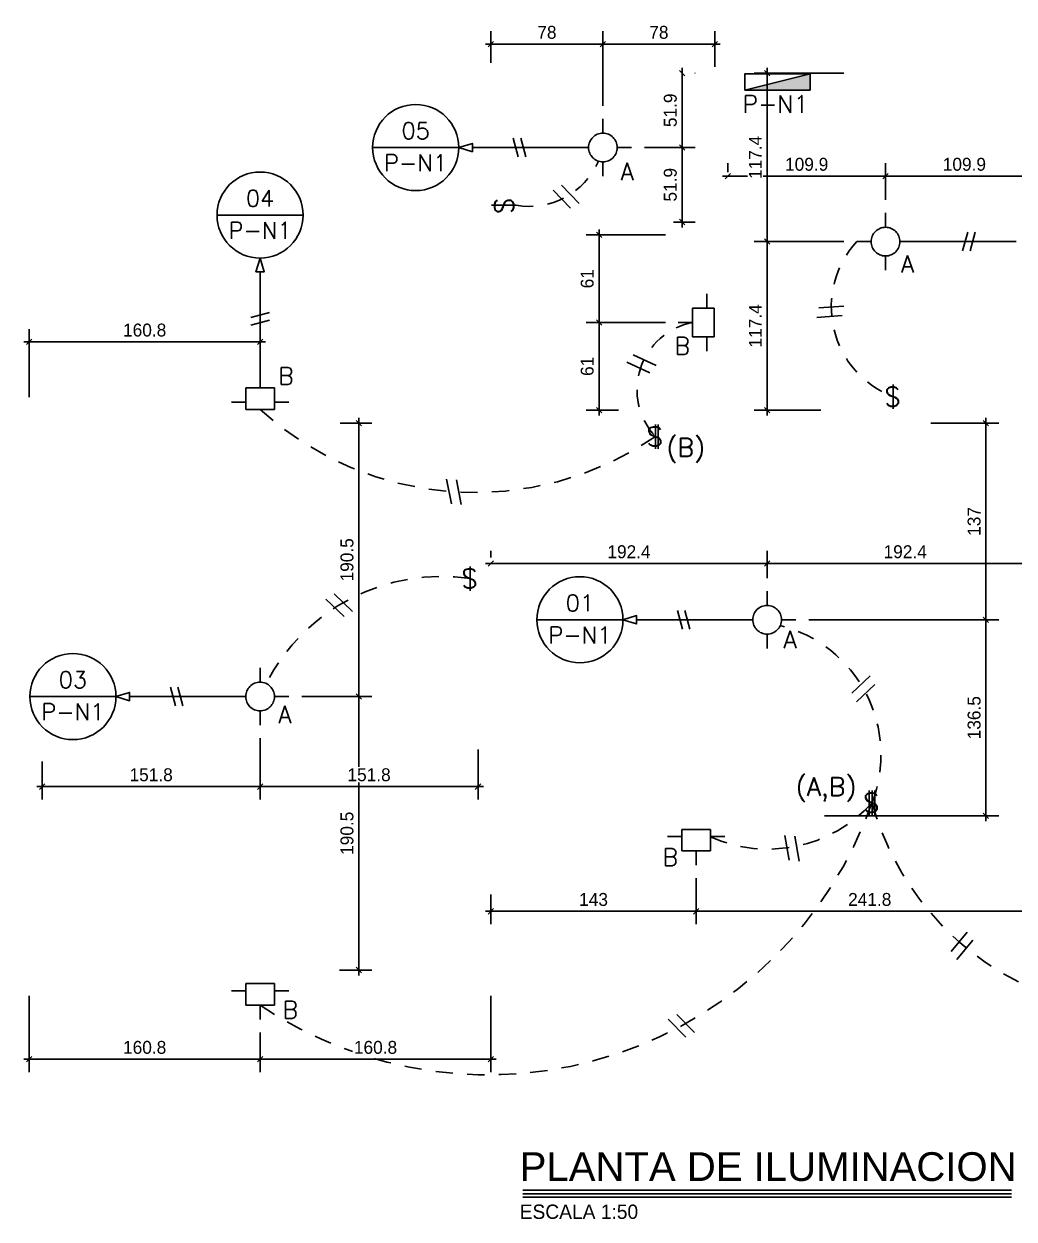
# Model space of a CAD drawing. Header units: millimetres. Extents: x 19439 to 19711, y 4351 to 4752.
# Drawn here: x 19444 to 19450.89, y 4514.15 to 4522.47 of the extents above; entities that cross this region are included whole.
import ezdxf
from ezdxf.enums import TextEntityAlignment as Align

# ---------------------------------------------------------------- set-up
doc = ezdxf.new("R2010")
doc.units = ezdxf.units.MM
doc.linetypes.add('ACAD_ISO02W100', pattern=[15, 12, -3])
for name, color, linetype in [('0 @ 0.5', 7, 'Continuous'), ('E-NOTE', 2, 'Continuous'), ('E-POWER', 4, 'Continuous'), ('E-SWITCH', 1, 'ACAD_ISO02W100'), ('Simbols', 3, 'Continuous'), ('TEXTOS TITULOS @ 0.5', 3, 'Continuous')]:
    doc.layers.add(name, color=color, linetype=linetype)
doc.styles.add('century gothic', font='GOTHIC.TTF')
doc.styles.add('JACFER', font='romans.shx', dxfattribs={"oblique": 15})
doc.styles.add('NOTAS', font='GOTHIC.TTF')
doc.styles.add('ROMAN-S', font='romans.shx', dxfattribs={"oblique": 15})
doc.styles.add('SMCtitulos', font='sanss___.ttf')
doc.dimstyles.new('ANOTATIVE CM SMCONSTRUCCIONES', dxfattribs={"dimscale": 0, "dimtxt": 0.18, "dimasz": 0.15, "dimexe": 0.18, "dimexo": 0.18, "dimgap": 0.07, "dimtad": 1, "dimdec": 1, "dimlfac": 100, "dimdsep": 46, "dimtxsty": 'century gothic', "dimblk1": 'FLECHA1', "dimblk2": 'FLECHA1', "dimsah": 1, "dimcen": 0.18, "dimdle": 0.075, "dimclrd": 1, "dimclre": 1, "dimclrt": 2, "dimaunit": 1, "dimadec": 0, "dimazin": 2, "dimtfac": 0.75, "dimtdec": 1, "dimtix": 1, "dimtmove": 2, "dimatfit": 3, "dimfxl": 0.09, "dimtvp": 1.5, "dimtfill": 1, "dimtolj": 1, "dimtzin": 0, "dimarcsym": 0})

# ---------------------------------------------------------------- blocks, each defined once
blk = doc.blocks.new('*U16')
at = {"color": 2}
blk.add_line((0, 0.052), (6.808, 0.052), dxfattribs=at)
at = {"color": 250}
blk.add_line((0, 0), (6.808, 0), dxfattribs=at)
at = {"color": 7}
blk.add_line((0, -0.047), (6.808, -0.047), dxfattribs=at)
at = {"color": 0, "linetype": 'ByBlock', "lineweight": -2, "style": 'NOTAS'}
for tag, p in [('1TITLE', (0.027, 1.014)), ('2TITLE', (-0.043, 0.181))]:
    blk.add_attdef(tag, p, '', height=0.3, dxfattribs=at)
blk.add_attdef('SCALE', text='', height=0.18, dxfattribs=at).set_placement((-0.043, -0.148), align=Align.TOP_LEFT)
blk = doc.blocks.new('tr')
at = {"layer": 'E-SWITCH'}
for p, q in [((19450.1766, 4518.6946), (19450.1766, 4518.5245)), ((19450.1966, 4518.6946), (19450.1966, 4518.5245))]:
    blk.add_line(p, q, dxfattribs=at)
at = {"layer": 'E-SWITCH', "ltscale": 0.5, "style": 'JACFER'}
blk.add_text('S', height=0.133, dxfattribs=at).set_placement((19450.1144, 4518.5428))
blk = doc.blocks.new('LUM1')
at = {"layer": 'E-SWITCH', "color": 3}
for p, q in [((0, 0.1), (0, 0.2)), ((-0.2, 0), (-0.1, 0)), ((0.1, 0), (0.2, 0)), ((0, -0.2), (0, -0.1))]:
    blk.add_line(p, q, dxfattribs=at)
blk.add_circle((0, 0), 0.1, dxfattribs=at)
blk = doc.blocks.new('E-SWITCH')
at = {"layer": 'E-SWITCH'}
blk.add_line((-3.696, -0.1995), (-3.696, -0.3696), dxfattribs=at)
at = {"layer": 'E-SWITCH', "ltscale": 0.5, "style": 'JACFER'}
blk.add_text('S', height=0.133, dxfattribs=at).set_placement((-3.7582, -0.3513))
blk = doc.blocks.new('LUM2')
at = {"layer": 'E-SWITCH', "color": 3}
for p, q in [((-0.2, -0.05), (-0.1, -0.05)), ((0.1, -0.05), (0.2, -0.05)), ((0, -0.15), (0, -0.25))]:
    blk.add_line(p, q, dxfattribs=at)
blk.add_lwpolyline([(-0.1, -0.15), (0.1, -0.15), (0.1, 0), (-0.1, 0)], close=True, dxfattribs=at)
blk = doc.blocks.new('FLECHA1')
at = {"color": 1}
blk.add_line((-1, 0), (0.5, 0), dxfattribs=at)
at = {"color": 4}
blk.add_line((-0.25, -0.25), (0.25, 0.25), dxfattribs=at)
blk = doc.blocks.new('*D408')
at = {"color": 1, "lineweight": -2, "transparency": 16777216}
for p, q in [((19445.9311, 4517.7875), (19446.419, 4517.7875)), ((19446.329, 4517.7125), (19446.329, 4515.9575)), ((19446.194, 4515.8825), (19446.419, 4515.8825))]:
    blk.add_line(p, q, dxfattribs=at)
at = {"layer": 'Defpoints', "color": 0, "transparency": 16777216}
for p in [(19445.8411, 4517.7875), (19446.104, 4515.8825), (19446.329, 4515.8825)]:
    blk.add_point(p, dxfattribs=at)
at = {"color": 1, "lineweight": -2, "transparency": 16777216, "xscale": 0.075, "yscale": 0.075, "zscale": 0.075}
for p, rotation in [((19446.329, 4517.7875), 90), ((19446.329, 4515.8825), 270)]:
    blk.add_blockref('FLECHA1', p, dxfattribs=dict(at, rotation=rotation))
at = {"color": 2, "transparency": 16777216, "insert": (19446.2467, 4516.835), "char_height": 0.09, "attachment_point": 5, "rotation": 90, "style": 'century gothic', "bg_fill": 3, "box_fill_scale": 1.1, "bg_fill_color": 256, "bg_fill_true_color": 13158600, "bg_fill_transparency": 0}
blk.add_mtext('\\A1;190.5', dxfattribs=at)
blk = doc.blocks.new('*D409')
at = {"color": 1, "lineweight": -2, "transparency": 16777216}
for p, q in [((19446.198, 4519.6925), (19446.419, 4519.6925)), ((19446.329, 4517.8625), (19446.329, 4519.6175)), ((19445.9311, 4517.7875), (19446.419, 4517.7875))]:
    blk.add_line(p, q, dxfattribs=at)
at = {"layer": 'Defpoints', "color": 0, "transparency": 16777216}
for p in [(19446.108, 4519.6925), (19446.329, 4519.6925), (19445.8411, 4517.7875)]:
    blk.add_point(p, dxfattribs=at)
at = {"color": 1, "lineweight": -2, "transparency": 16777216, "xscale": 0.075, "yscale": 0.075, "zscale": 0.075}
for p, rotation in [((19446.329, 4519.6925), 90), ((19446.329, 4517.7875), 270)]:
    blk.add_blockref('FLECHA1', p, dxfattribs=dict(at, rotation=rotation))
at = {"color": 2, "transparency": 16777216, "insert": (19446.2467, 4518.74), "char_height": 0.09, "attachment_point": 5, "rotation": 90, "style": 'century gothic', "bg_fill": 3, "box_fill_scale": 1.1, "bg_fill_color": 256, "bg_fill_true_color": 13158600, "bg_fill_transparency": 0}
blk.add_mtext('\\A1;190.5', dxfattribs=at)
blk = doc.blocks.new('*D410')
at = {"color": 1, "lineweight": -2, "transparency": 16777216}
for p, q in [((19445.6411, 4517.4975), (19445.6411, 4517.0699)), ((19444.123, 4517.3341), (19444.123, 4517.0699)), ((19444.198, 4517.1599), (19445.5661, 4517.1599))]:
    blk.add_line(p, q, dxfattribs=at)
at = {"layer": 'Defpoints', "color": 0, "transparency": 16777216}
for p in [(19445.6411, 4517.5875), (19444.123, 4517.4241), (19445.6411, 4517.1599)]:
    blk.add_point(p, dxfattribs=at)
at = {"color": 1, "lineweight": -2, "transparency": 16777216, "xscale": 0.075, "yscale": 0.075, "zscale": 0.075, "rotation": 180}
blk.add_blockref('FLECHA1', (19444.123, 4517.1599), dxfattribs=at)
at = {"color": 1, "lineweight": -2, "transparency": 16777216, "xscale": 0.075, "yscale": 0.075, "zscale": 0.075}
blk.add_blockref('FLECHA1', (19445.6411, 4517.1599), dxfattribs=at)
at = {"color": 2, "transparency": 16777216, "insert": (19444.8821, 4517.2422), "char_height": 0.09, "attachment_point": 5, "style": 'century gothic', "bg_fill": 3, "box_fill_scale": 1.1, "bg_fill_color": 256, "bg_fill_true_color": 13158600, "bg_fill_transparency": 0}
blk.add_mtext('\\A1;151.8', dxfattribs=at)
blk = doc.blocks.new('*D411')
at = {"color": 1, "lineweight": -2, "transparency": 16777216}
for p, q in [((19445.6411, 4517.4975), (19445.6411, 4517.0699)), ((19447.1592, 4517.4194), (19447.1592, 4517.0699)), ((19445.7161, 4517.1599), (19447.0842, 4517.1599))]:
    blk.add_line(p, q, dxfattribs=at)
at = {"layer": 'Defpoints', "color": 0, "transparency": 16777216}
for p in [(19445.6411, 4517.5875), (19447.1592, 4517.5094), (19447.1592, 4517.1599)]:
    blk.add_point(p, dxfattribs=at)
at = {"color": 1, "lineweight": -2, "transparency": 16777216, "xscale": 0.075, "yscale": 0.075, "zscale": 0.075, "rotation": 180}
blk.add_blockref('FLECHA1', (19445.6411, 4517.1599), dxfattribs=at)
at = {"color": 1, "lineweight": -2, "transparency": 16777216, "xscale": 0.075, "yscale": 0.075, "zscale": 0.075}
blk.add_blockref('FLECHA1', (19447.1592, 4517.1599), dxfattribs=at)
at = {"color": 2, "transparency": 16777216, "insert": (19446.4002, 4517.2422), "char_height": 0.09, "attachment_point": 5, "style": 'century gothic', "bg_fill": 3, "box_fill_scale": 1.1, "bg_fill_color": 256, "bg_fill_true_color": 13158600, "bg_fill_transparency": 0}
blk.add_mtext('\\A1;151.8', dxfattribs=at)
blk = doc.blocks.new('*D412')
at = {"color": 1, "lineweight": -2, "transparency": 16777216}
for p, q in [((19444.033, 4515.7025), (19444.033, 4515.1708)), ((19445.6411, 4515.4475), (19445.6411, 4515.1708)), ((19444.108, 4515.2608), (19445.5661, 4515.2608))]:
    blk.add_line(p, q, dxfattribs=at)
at = {"layer": 'Defpoints', "color": 0, "transparency": 16777216}
for p in [(19444.033, 4515.7925), (19445.6411, 4515.5375), (19445.6411, 4515.2608)]:
    blk.add_point(p, dxfattribs=at)
at = {"color": 1, "lineweight": -2, "transparency": 16777216, "xscale": 0.075, "yscale": 0.075, "zscale": 0.075, "rotation": 180}
blk.add_blockref('FLECHA1', (19444.033, 4515.2608), dxfattribs=at)
at = {"color": 1, "lineweight": -2, "transparency": 16777216, "xscale": 0.075, "yscale": 0.075, "zscale": 0.075}
blk.add_blockref('FLECHA1', (19445.6411, 4515.2608), dxfattribs=at)
at = {"color": 2, "transparency": 16777216, "insert": (19444.8371, 4515.3431), "char_height": 0.09, "attachment_point": 5, "style": 'century gothic', "bg_fill": 3, "box_fill_scale": 1.1, "bg_fill_color": 256, "bg_fill_true_color": 13158600, "bg_fill_transparency": 0}
blk.add_mtext('\\A1;160.8', dxfattribs=at)
blk = doc.blocks.new('*D413')
at = {"color": 1, "lineweight": -2, "transparency": 16777216}
for p, q in [((19447.2492, 4515.7025), (19447.2492, 4515.1708)), ((19445.6411, 4515.4475), (19445.6411, 4515.1708)), ((19445.7161, 4515.2608), (19447.1742, 4515.2608))]:
    blk.add_line(p, q, dxfattribs=at)
at = {"layer": 'Defpoints', "color": 0, "transparency": 16777216}
for p in [(19447.2492, 4515.7925), (19445.6411, 4515.5375), (19447.2492, 4515.2608)]:
    blk.add_point(p, dxfattribs=at)
at = {"color": 1, "lineweight": -2, "transparency": 16777216, "xscale": 0.075, "yscale": 0.075, "zscale": 0.075, "rotation": 180}
blk.add_blockref('FLECHA1', (19445.6411, 4515.2608), dxfattribs=at)
at = {"color": 1, "lineweight": -2, "transparency": 16777216, "xscale": 0.075, "yscale": 0.075, "zscale": 0.075}
blk.add_blockref('FLECHA1', (19447.2492, 4515.2608), dxfattribs=at)
at = {"color": 2, "transparency": 16777216, "insert": (19446.4452, 4515.3431), "char_height": 0.09, "attachment_point": 5, "style": 'century gothic', "bg_fill": 3, "box_fill_scale": 1.1, "bg_fill_color": 256, "bg_fill_true_color": 13158600, "bg_fill_transparency": 0}
blk.add_mtext('\\A1;160.8', dxfattribs=at)
blk = doc.blocks.new('*D420')
at = {"color": 1, "lineweight": -2, "transparency": 16777216}
for p, q in [((19447.2492, 4518.7565), (19447.2492, 4518.8035)), ((19449.173, 4518.6125), (19449.173, 4518.8035)), ((19447.3242, 4518.7135), (19449.098, 4518.7135))]:
    blk.add_line(p, q, dxfattribs=at)
at = {"layer": 'Defpoints', "color": 0, "transparency": 16777216}
for p in [(19447.2492, 4518.6665), (19449.173, 4518.7135), (19449.173, 4518.5225)]:
    blk.add_point(p, dxfattribs=at)
at = {"color": 1, "lineweight": -2, "transparency": 16777216, "xscale": 0.075, "yscale": 0.075, "zscale": 0.075, "rotation": 180}
blk.add_blockref('FLECHA1', (19447.2492, 4518.7135), dxfattribs=at)
at = {"color": 1, "lineweight": -2, "transparency": 16777216, "xscale": 0.075, "yscale": 0.075, "zscale": 0.075}
blk.add_blockref('FLECHA1', (19449.173, 4518.7135), dxfattribs=at)
at = {"color": 2, "transparency": 16777216, "insert": (19448.2111, 4518.7958), "char_height": 0.09, "attachment_point": 5, "style": 'century gothic', "bg_fill": 3, "box_fill_scale": 1.1, "bg_fill_color": 256, "bg_fill_true_color": 13158600, "bg_fill_transparency": 0}
blk.add_mtext('\\A1;192.4', dxfattribs=at)
blk = doc.blocks.new('*D421')
at = {"color": 1, "lineweight": -2, "transparency": 16777216}
for p, q in [((19449.173, 4518.6125), (19449.173, 4518.8035)), ((19451.0967, 4518.6396), (19451.0967, 4518.8035)), ((19449.248, 4518.7135), (19451.0217, 4518.7135))]:
    blk.add_line(p, q, dxfattribs=at)
at = {"layer": 'Defpoints', "color": 0, "transparency": 16777216}
for p in [(19451.0967, 4518.7135), (19449.173, 4518.5225), (19451.0967, 4518.5496)]:
    blk.add_point(p, dxfattribs=at)
at = {"color": 1, "lineweight": -2, "transparency": 16777216, "xscale": 0.075, "yscale": 0.075, "zscale": 0.075, "rotation": 180}
blk.add_blockref('FLECHA1', (19449.173, 4518.7135), dxfattribs=at)
at = {"color": 1, "lineweight": -2, "transparency": 16777216, "xscale": 0.075, "yscale": 0.075, "zscale": 0.075}
blk.add_blockref('FLECHA1', (19451.0967, 4518.7135), dxfattribs=at)
at = {"color": 2, "transparency": 16777216, "insert": (19450.1348, 4518.7958), "char_height": 0.09, "attachment_point": 5, "style": 'century gothic', "bg_fill": 3, "box_fill_scale": 1.1, "bg_fill_color": 256, "bg_fill_true_color": 13158600, "bg_fill_transparency": 0}
blk.add_mtext('\\A1;192.4', dxfattribs=at)
blk = doc.blocks.new('*D422')
at = {"color": 1, "lineweight": -2, "transparency": 16777216}
for p, q in [((19449.463, 4518.3225), (19450.7875, 4518.3225)), ((19450.6975, 4517.0325), (19450.6975, 4518.2475)), ((19449.573, 4516.9575), (19450.7875, 4516.9575))]:
    blk.add_line(p, q, dxfattribs=at)
at = {"layer": 'Defpoints', "color": 0, "transparency": 16777216}
for p in [(19449.373, 4518.3225), (19450.6975, 4518.3225), (19449.483, 4516.9575)]:
    blk.add_point(p, dxfattribs=at)
at = {"color": 1, "lineweight": -2, "transparency": 16777216, "xscale": 0.075, "yscale": 0.075, "zscale": 0.075}
for p, rotation in [((19450.6975, 4518.3225), 90), ((19450.6975, 4516.9575), 270)]:
    blk.add_blockref('FLECHA1', p, dxfattribs=dict(at, rotation=rotation))
at = {"color": 2, "transparency": 16777216, "insert": (19450.6152, 4517.64), "char_height": 0.09, "attachment_point": 5, "rotation": 90, "style": 'century gothic', "bg_fill": 3, "box_fill_scale": 1.1, "bg_fill_color": 256, "bg_fill_true_color": 13158600, "bg_fill_transparency": 0}
blk.add_mtext('\\A1;136.5', dxfattribs=at)
blk = doc.blocks.new('*D423')
at = {"color": 1, "lineweight": -2, "transparency": 16777216}
for p, q in [((19450.3136, 4519.6925), (19450.7875, 4519.6925)), ((19450.6975, 4518.3975), (19450.6975, 4519.6175)), ((19449.463, 4518.3225), (19450.7875, 4518.3225))]:
    blk.add_line(p, q, dxfattribs=at)
at = {"layer": 'Defpoints', "color": 0, "transparency": 16777216}
for p in [(19450.2236, 4519.6925), (19450.6975, 4519.6925), (19449.373, 4518.3225)]:
    blk.add_point(p, dxfattribs=at)
at = {"color": 1, "lineweight": -2, "transparency": 16777216, "xscale": 0.075, "yscale": 0.075, "zscale": 0.075}
for p, rotation in [((19450.6975, 4519.6925), 90), ((19450.6975, 4518.3225), 270)]:
    blk.add_blockref('FLECHA1', p, dxfattribs=dict(at, rotation=rotation))
at = {"color": 2, "transparency": 16777216, "insert": (19450.6152, 4519.0075), "char_height": 0.09, "attachment_point": 5, "rotation": 90, "style": 'century gothic', "bg_fill": 3, "box_fill_scale": 1.1, "bg_fill_color": 256, "bg_fill_true_color": 13158600, "bg_fill_transparency": 0}
blk.add_mtext('\\A1;137', dxfattribs=at)
blk = doc.blocks.new('*D424')
at = {"color": 1, "lineweight": -2, "transparency": 16777216}
for p, q in [((19444.033, 4519.8725), (19444.033, 4520.3478)), ((19445.6411, 4520.1275), (19445.6411, 4520.3478)), ((19444.108, 4520.2578), (19445.5661, 4520.2578))]:
    blk.add_line(p, q, dxfattribs=at)
at = {"layer": 'Defpoints', "color": 0, "transparency": 16777216}
for p in [(19445.6411, 4520.2578), (19445.6411, 4520.0375), (19444.033, 4519.7825)]:
    blk.add_point(p, dxfattribs=at)
at = {"color": 1, "lineweight": -2, "transparency": 16777216, "xscale": 0.075, "yscale": 0.075, "zscale": 0.075, "rotation": 180}
blk.add_blockref('FLECHA1', (19444.033, 4520.2578), dxfattribs=at)
at = {"color": 1, "lineweight": -2, "transparency": 16777216, "xscale": 0.075, "yscale": 0.075, "zscale": 0.075}
blk.add_blockref('FLECHA1', (19445.6411, 4520.2578), dxfattribs=at)
at = {"color": 2, "transparency": 16777216, "insert": (19444.8371, 4520.3401), "char_height": 0.09, "attachment_point": 5, "style": 'century gothic', "bg_fill": 3, "box_fill_scale": 1.1, "bg_fill_color": 256, "bg_fill_true_color": 13158600, "bg_fill_transparency": 0}
blk.add_mtext('\\A1;160.8', dxfattribs=at)
blk = doc.blocks.new('*D425')
at = {"color": 1, "lineweight": -2, "transparency": 16777216}
for p, q in [((19448.3192, 4521.6122), (19448.6713, 4521.6122)), ((19448.5813, 4521.5372), (19448.5813, 4521.1684)), ((19448.5214, 4521.0934), (19448.6713, 4521.0934))]:
    blk.add_line(p, q, dxfattribs=at)
at = {"layer": 'Defpoints', "color": 0, "transparency": 16777216}
for p in [(19448.2292, 4521.6122), (19448.4314, 4521.0934), (19448.5813, 4521.0934)]:
    blk.add_point(p, dxfattribs=at)
at = {"color": 1, "lineweight": -2, "transparency": 16777216, "xscale": 0.075, "yscale": 0.075, "zscale": 0.075}
for p, rotation in [((19448.5813, 4521.6122), 90), ((19448.5813, 4521.0934), 270)]:
    blk.add_blockref('FLECHA1', p, dxfattribs=dict(at, rotation=rotation))
at = {"color": 2, "transparency": 16777216, "insert": (19448.499, 4521.3528), "char_height": 0.09, "attachment_point": 5, "rotation": 90, "style": 'century gothic', "bg_fill": 3, "box_fill_scale": 1.1, "bg_fill_color": 256, "bg_fill_true_color": 13158600, "bg_fill_transparency": 0}
blk.add_mtext('\\A1;51.9', dxfattribs=at)
blk = doc.blocks.new('*D426')
at = {"color": 1, "lineweight": -2, "transparency": 16777216}
for p, q in [((19448.6689, 4522.1309), (19448.6713, 4522.1309)), ((19448.5813, 4521.6872), (19448.5813, 4522.0559)), ((19448.3192, 4521.6122), (19448.6713, 4521.6122))]:
    blk.add_line(p, q, dxfattribs=at)
at = {"layer": 'Defpoints', "color": 0, "transparency": 16777216}
for p in [(19448.5789, 4522.1309), (19448.5813, 4522.1309), (19448.2292, 4521.6122)]:
    blk.add_point(p, dxfattribs=at)
at = {"color": 1, "lineweight": -2, "transparency": 16777216, "xscale": 0.075, "yscale": 0.075, "zscale": 0.075}
for p, rotation in [((19448.5813, 4522.1309), 90), ((19448.5813, 4521.6122), 270)]:
    blk.add_blockref('FLECHA1', p, dxfattribs=dict(at, rotation=rotation))
at = {"color": 2, "transparency": 16777216, "insert": (19448.499, 4521.8716), "char_height": 0.09, "attachment_point": 5, "rotation": 90, "style": 'century gothic', "bg_fill": 3, "box_fill_scale": 1.1, "bg_fill_color": 256, "bg_fill_true_color": 13158600, "bg_fill_transparency": 0}
blk.add_mtext('\\A1;51.9', dxfattribs=at)
blk = doc.blocks.new('*D427')
at = {"color": 1, "lineweight": -2, "transparency": 16777216}
for p, q in [((19447.2492, 4522.2019), (19447.2492, 4522.4221)), ((19448.0292, 4521.9022), (19448.0292, 4522.4221)), ((19447.9542, 4522.3321), (19447.3242, 4522.3321))]:
    blk.add_line(p, q, dxfattribs=at)
at = {"layer": 'Defpoints', "color": 0, "transparency": 16777216}
for p in [(19447.2492, 4522.3321), (19447.2492, 4522.1119), (19448.0292, 4521.8122)]:
    blk.add_point(p, dxfattribs=at)
at = {"color": 1, "lineweight": -2, "transparency": 16777216, "xscale": 0.075, "yscale": 0.075, "zscale": 0.075, "rotation": 180}
blk.add_blockref('FLECHA1', (19447.2492, 4522.3321), dxfattribs=at)
at = {"color": 1, "lineweight": -2, "transparency": 16777216, "xscale": 0.075, "yscale": 0.075, "zscale": 0.075}
blk.add_blockref('FLECHA1', (19448.0292, 4522.3321), dxfattribs=at)
at = {"color": 2, "transparency": 16777216, "insert": (19447.6392, 4522.4143), "char_height": 0.09, "attachment_point": 5, "style": 'century gothic', "bg_fill": 3, "box_fill_scale": 1.1, "bg_fill_color": 256, "bg_fill_true_color": 13158600, "bg_fill_transparency": 0}
blk.add_mtext('\\A1;78', dxfattribs=at)
blk = doc.blocks.new('*D428')
at = {"color": 1, "lineweight": -2, "transparency": 16777216}
for p, q in [((19448.0292, 4521.9022), (19448.0292, 4522.4221)), ((19448.8092, 4522.1746), (19448.8092, 4522.4221)), ((19448.1042, 4522.3321), (19448.7342, 4522.3321))]:
    blk.add_line(p, q, dxfattribs=at)
at = {"layer": 'Defpoints', "color": 0, "transparency": 16777216}
for p in [(19448.8092, 4522.3321), (19448.8092, 4522.0846), (19448.0292, 4521.8122)]:
    blk.add_point(p, dxfattribs=at)
at = {"color": 1, "lineweight": -2, "transparency": 16777216, "xscale": 0.075, "yscale": 0.075, "zscale": 0.075, "rotation": 180}
blk.add_blockref('FLECHA1', (19448.0292, 4522.3321), dxfattribs=at)
at = {"color": 1, "lineweight": -2, "transparency": 16777216, "xscale": 0.075, "yscale": 0.075, "zscale": 0.075}
blk.add_blockref('FLECHA1', (19448.8092, 4522.3321), dxfattribs=at)
at = {"color": 2, "transparency": 16777216, "insert": (19448.4192, 4522.4143), "char_height": 0.09, "attachment_point": 5, "style": 'century gothic', "bg_fill": 3, "box_fill_scale": 1.1, "bg_fill_color": 256, "bg_fill_true_color": 13158600, "bg_fill_transparency": 0}
blk.add_mtext('\\A1;78', dxfattribs=at)
blk = doc.blocks.new('*D429')
at = {"color": 1, "lineweight": -2, "transparency": 16777216}
for p, q in [((19448.8992, 4521.4408), (19448.8992, 4521.5025)), ((19449.998, 4521.2467), (19449.998, 4521.5025)), ((19448.9742, 4521.4125), (19449.923, 4521.4125))]:
    blk.add_line(p, q, dxfattribs=at)
at = {"layer": 'Defpoints', "color": 0, "transparency": 16777216}
for p in [(19449.998, 4521.4125), (19448.8992, 4521.3508), (19449.998, 4521.1567)]:
    blk.add_point(p, dxfattribs=at)
at = {"color": 1, "lineweight": -2, "transparency": 16777216, "xscale": 0.075, "yscale": 0.075, "zscale": 0.075, "rotation": 180}
blk.add_blockref('FLECHA1', (19448.8992, 4521.4125), dxfattribs=at)
at = {"color": 1, "lineweight": -2, "transparency": 16777216, "xscale": 0.075, "yscale": 0.075, "zscale": 0.075}
blk.add_blockref('FLECHA1', (19449.998, 4521.4125), dxfattribs=at)
at = {"color": 2, "transparency": 16777216, "insert": (19449.4486, 4521.4948), "char_height": 0.09, "attachment_point": 5, "style": 'century gothic', "bg_fill": 3, "box_fill_scale": 1.1, "bg_fill_color": 256, "bg_fill_true_color": 13158600, "bg_fill_transparency": 0}
blk.add_mtext('\\A1;109.9', dxfattribs=at)
blk = doc.blocks.new('*D430')
at = {"color": 1, "lineweight": -2, "transparency": 16777216}
for p, q in [((19449.998, 4521.2467), (19449.998, 4521.5025)), ((19451.0967, 4521.4999), (19451.0967, 4521.5025)), ((19450.073, 4521.4125), (19451.0217, 4521.4125))]:
    blk.add_line(p, q, dxfattribs=at)
at = {"layer": 'Defpoints', "color": 0, "transparency": 16777216}
for p in [(19451.0967, 4521.4125), (19451.0967, 4521.4099), (19449.998, 4521.1567)]:
    blk.add_point(p, dxfattribs=at)
at = {"color": 1, "lineweight": -2, "transparency": 16777216, "xscale": 0.075, "yscale": 0.075, "zscale": 0.075, "rotation": 180}
blk.add_blockref('FLECHA1', (19449.998, 4521.4125), dxfattribs=at)
at = {"color": 1, "lineweight": -2, "transparency": 16777216, "xscale": 0.075, "yscale": 0.075, "zscale": 0.075}
blk.add_blockref('FLECHA1', (19451.0967, 4521.4125), dxfattribs=at)
at = {"color": 2, "transparency": 16777216, "insert": (19450.5473, 4521.4948), "char_height": 0.09, "attachment_point": 5, "style": 'century gothic', "bg_fill": 3, "box_fill_scale": 1.1, "bg_fill_color": 256, "bg_fill_true_color": 13158600, "bg_fill_transparency": 0}
blk.add_mtext('\\A1;109.9', dxfattribs=at)
blk = doc.blocks.new('*D431')
at = {"color": 1, "lineweight": -2, "transparency": 16777216}
for p, q in [((19449.708, 4520.9567), (19449.083, 4520.9567)), ((19449.173, 4520.8817), (19449.173, 4519.8575)), ((19449.548, 4519.7825), (19449.083, 4519.7825))]:
    blk.add_line(p, q, dxfattribs=at)
at = {"layer": 'Defpoints', "color": 0, "transparency": 16777216}
for p in [(19449.798, 4520.9567), (19449.173, 4519.7825), (19449.638, 4519.7825)]:
    blk.add_point(p, dxfattribs=at)
at = {"color": 1, "lineweight": -2, "transparency": 16777216, "xscale": 0.075, "yscale": 0.075, "zscale": 0.075}
for p, rotation in [((19449.173, 4520.9567), 90), ((19449.173, 4519.7825), 270)]:
    blk.add_blockref('FLECHA1', p, dxfattribs=dict(at, rotation=rotation))
at = {"color": 2, "transparency": 16777216, "insert": (19449.0907, 4520.3696), "char_height": 0.09, "attachment_point": 5, "rotation": 90, "style": 'century gothic', "bg_fill": 3, "box_fill_scale": 1.1, "bg_fill_color": 256, "bg_fill_true_color": 13158600, "bg_fill_transparency": 0}
blk.add_mtext('\\A1;117.4', dxfattribs=at)
blk = doc.blocks.new('*D432')
at = {"color": 1, "lineweight": -2, "transparency": 16777216}
for p, q in [((19449.708, 4522.1309), (19449.083, 4522.1309)), ((19449.173, 4521.0317), (19449.173, 4522.0559)), ((19449.708, 4520.9567), (19449.083, 4520.9567))]:
    blk.add_line(p, q, dxfattribs=at)
at = {"layer": 'Defpoints', "color": 0, "transparency": 16777216}
for p in [(19449.173, 4522.1309), (19449.798, 4522.1309), (19449.798, 4520.9567)]:
    blk.add_point(p, dxfattribs=at)
at = {"color": 1, "lineweight": -2, "transparency": 16777216, "xscale": 0.075, "yscale": 0.075, "zscale": 0.075}
for p, rotation in [((19449.173, 4522.1309), 90), ((19449.173, 4520.9567), 270)]:
    blk.add_blockref('FLECHA1', p, dxfattribs=dict(at, rotation=rotation))
at = {"color": 2, "transparency": 16777216, "insert": (19449.0907, 4521.5438), "char_height": 0.09, "attachment_point": 5, "rotation": 90, "style": 'century gothic', "bg_fill": 3, "box_fill_scale": 1.1, "bg_fill_color": 256, "bg_fill_true_color": 13158600, "bg_fill_transparency": 0}
blk.add_mtext('\\A1;117.4', dxfattribs=at)
blk = doc.blocks.new('*D433')
at = {"color": 1, "lineweight": -2, "transparency": 16777216}
for p, q in [((19448.679, 4516.5225), (19448.679, 4516.2014)), ((19447.2492, 4516.4092), (19447.2492, 4516.2014)), ((19447.3242, 4516.2914), (19448.604, 4516.2914))]:
    blk.add_line(p, q, dxfattribs=at)
at = {"layer": 'Defpoints', "color": 0, "transparency": 16777216}
for p in [(19448.679, 4516.6125), (19447.2492, 4516.4992), (19448.679, 4516.2914)]:
    blk.add_point(p, dxfattribs=at)
at = {"color": 1, "lineweight": -2, "transparency": 16777216, "xscale": 0.075, "yscale": 0.075, "zscale": 0.075, "rotation": 180}
blk.add_blockref('FLECHA1', (19447.2492, 4516.2914), dxfattribs=at)
at = {"color": 1, "lineweight": -2, "transparency": 16777216, "xscale": 0.075, "yscale": 0.075, "zscale": 0.075}
blk.add_blockref('FLECHA1', (19448.679, 4516.2914), dxfattribs=at)
at = {"color": 2, "transparency": 16777216, "insert": (19447.9641, 4516.3736), "char_height": 0.09, "attachment_point": 5, "style": 'century gothic', "bg_fill": 3, "box_fill_scale": 1.1, "bg_fill_color": 256, "bg_fill_true_color": 13158600, "bg_fill_transparency": 0}
blk.add_mtext('\\A1;143', dxfattribs=at)
blk = doc.blocks.new('*D434')
at = {"color": 1, "lineweight": -2, "transparency": 16777216}
for p, q in [((19448.679, 4516.5225), (19448.679, 4516.2014)), ((19451.0967, 4516.4619), (19451.0967, 4516.2014)), ((19448.754, 4516.2914), (19451.0217, 4516.2914))]:
    blk.add_line(p, q, dxfattribs=at)
at = {"layer": 'Defpoints', "color": 0, "transparency": 16777216}
for p in [(19448.679, 4516.6125), (19451.0967, 4516.5519), (19451.0967, 4516.2914)]:
    blk.add_point(p, dxfattribs=at)
at = {"color": 1, "lineweight": -2, "transparency": 16777216, "xscale": 0.075, "yscale": 0.075, "zscale": 0.075, "rotation": 180}
blk.add_blockref('FLECHA1', (19448.679, 4516.2914), dxfattribs=at)
at = {"color": 1, "lineweight": -2, "transparency": 16777216, "xscale": 0.075, "yscale": 0.075, "zscale": 0.075}
blk.add_blockref('FLECHA1', (19451.0967, 4516.2914), dxfattribs=at)
at = {"color": 2, "transparency": 16777216, "insert": (19449.8878, 4516.3736), "char_height": 0.09, "attachment_point": 5, "style": 'century gothic', "bg_fill": 3, "box_fill_scale": 1.1, "bg_fill_color": 256, "bg_fill_true_color": 13158600, "bg_fill_transparency": 0}
blk.add_mtext('\\A1;241.8', dxfattribs=at)
blk = doc.blocks.new('*D435')
at = {"color": 1, "lineweight": -2, "transparency": 16777216}
for p, q in [((19448.4642, 4520.393), (19447.9124, 4520.393)), ((19448.0024, 4520.318), (19448.0024, 4519.8575)), ((19448.1382, 4519.7825), (19447.9124, 4519.7825))]:
    blk.add_line(p, q, dxfattribs=at)
at = {"layer": 'Defpoints', "color": 0, "transparency": 16777216}
for p in [(19448.5542, 4520.393), (19448.0024, 4519.7825), (19448.2282, 4519.7825)]:
    blk.add_point(p, dxfattribs=at)
at = {"color": 1, "lineweight": -2, "transparency": 16777216, "xscale": 0.075, "yscale": 0.075, "zscale": 0.075}
for p, rotation in [((19448.0024, 4520.393), 90), ((19448.0024, 4519.7825), 270)]:
    blk.add_blockref('FLECHA1', p, dxfattribs=dict(at, rotation=rotation))
at = {"color": 2, "transparency": 16777216, "insert": (19447.9202, 4520.0878), "char_height": 0.09, "attachment_point": 5, "rotation": 90, "style": 'century gothic', "bg_fill": 3, "box_fill_scale": 1.1, "bg_fill_color": 256, "bg_fill_true_color": 13158600, "bg_fill_transparency": 0}
blk.add_mtext('\\A1;61', dxfattribs=at)
blk = doc.blocks.new('*D436')
at = {"color": 1, "lineweight": -2, "transparency": 16777216}
for p, q in [((19448.4642, 4521.0034), (19447.9124, 4521.0034)), ((19448.0024, 4520.468), (19448.0024, 4520.9284)), ((19448.4642, 4520.393), (19447.9124, 4520.393))]:
    blk.add_line(p, q, dxfattribs=at)
at = {"layer": 'Defpoints', "color": 0, "transparency": 16777216}
for p in [(19448.0024, 4521.0034), (19448.5542, 4521.0034), (19448.5542, 4520.393)]:
    blk.add_point(p, dxfattribs=at)
at = {"color": 1, "lineweight": -2, "transparency": 16777216, "xscale": 0.075, "yscale": 0.075, "zscale": 0.075}
for p, rotation in [((19448.0024, 4521.0034), 90), ((19448.0024, 4520.393), 270)]:
    blk.add_blockref('FLECHA1', p, dxfattribs=dict(at, rotation=rotation))
at = {"color": 2, "transparency": 16777216, "insert": (19447.9202, 4520.6982), "char_height": 0.09, "attachment_point": 5, "rotation": 90, "style": 'century gothic', "bg_fill": 3, "box_fill_scale": 1.1, "bg_fill_color": 256, "bg_fill_true_color": 13158600, "bg_fill_transparency": 0}
blk.add_mtext('\\A1;61', dxfattribs=at)

msp = doc.modelspace()

# ---------------------------------------------------------------- hatches: boundary and pattern name
at = {"layer": 'Simbols', "ltscale": 0.035}
msp.add_hatch(color=2, dxfattribs=at).paths.add_polyline_path([(19449.4724, 4522.1259), (19449.0185, 4522.0125), (19449.4724, 4522.0125)])

# ---------------------------------------------------------------- linework, layer by layer
at = {"layer": 'E-NOTE', "ltscale": 0.5}
for p, q in [((19447.4394, 4521.5468), (19447.4044, 4521.6776)), ((19447.492, 4521.5468), (19447.4569, 4521.6776)), ((19447.8292, 4521.6122), (19447.1197, 4521.6122)), ((19450.5352, 4520.8914), (19450.5702, 4521.0221)), ((19450.5877, 4520.8914), (19450.6228, 4521.0221)), ((19450.198, 4520.9567), (19450.9075, 4520.9567)), ((19445.6411, 4520.0375), (19445.6411, 4520.747)), ((19445.5757, 4520.4273), (19445.7065, 4520.4624)), ((19445.5757, 4520.3748), (19445.7065, 4520.4098)), ((19448.5832, 4518.2572), (19448.5481, 4518.3879)), ((19448.6357, 4518.2572), (19448.6007, 4518.3879)), ((19448.973, 4518.3225), (19448.2635, 4518.3225)), ((19445.0513, 4517.7222), (19445.0163, 4517.8529)), ((19445.1039, 4517.7222), (19445.0688, 4517.8529)), ((19445.4411, 4517.7875), (19444.7316, 4517.7875))]:
    msp.add_line(p, q, dxfattribs=at)
at = {"layer": 'E-NOTE'}
for p, q in [((19446.4251, 4521.6122), (19447.0251, 4521.6122)), ((19445.3411, 4521.1416), (19445.9411, 4521.1416)), ((19447.5689, 4518.3225), (19448.1689, 4518.3225)), ((19444.037, 4517.7875), (19444.637, 4517.7875))]:
    msp.add_line(p, q, dxfattribs=at)
at = {"layer": 'E-NOTE', "ltscale": 0.5}
for points in [[(19447.0251, 4521.6122), (19447.1197, 4521.5833), (19447.1197, 4521.6411)], [(19445.6411, 4520.8416), (19445.6122, 4520.747), (19445.67, 4520.747)], [(19448.1689, 4518.3225), (19448.2635, 4518.2936), (19448.2635, 4518.3515)], [(19444.637, 4517.7875), (19444.7316, 4517.7586), (19444.7316, 4517.8165)]]:
    msp.add_lwpolyline(points, close=True, dxfattribs=at)
at = {"layer": 'E-NOTE'}
for centre in [(19446.7251, 4521.6122), (19445.6411, 4521.1416), (19447.8689, 4518.3225), (19444.337, 4517.7875)]:
    msp.add_circle(centre, 0.3, dxfattribs=at)
at = {"layer": 'E-SWITCH', "linetype": 'Continuous', "ltscale": 0.01}
for p, q in [((19447.8642, 4521.223), (19447.7418, 4521.3494)), ((19447.8045, 4521.1898), (19447.6821, 4521.3162)), ((19449.5323, 4520.4959), (19449.7079, 4520.5082)), ((19449.5193, 4520.4289), (19449.6948, 4520.4411)), ((19448.2402, 4520.169), (19448.3991, 4520.0935)), ((19448.1959, 4520.117), (19448.3549, 4520.0415)), ((19446.9745, 4519.1297), (19446.9401, 4519.3023)), ((19447.0426, 4519.1253), (19447.0082, 4519.2978)), ((19446.2841, 4518.3809), (19446.157, 4518.5026)), ((19446.2257, 4518.3455), (19446.0986, 4518.4671)), ((19449.7631, 4517.8105), (19449.8914, 4517.9309)), ((19449.7954, 4517.7503), (19449.9237, 4517.8707)), ((19449.3274, 4516.647), (19449.2972, 4516.8204)), ((19449.3955, 4516.641), (19449.3652, 4516.8143)), ((19450.4548, 4516.0109), (19450.567, 4516.1464)), ((19450.4943, 4515.9552), (19450.6066, 4516.0907)), ((19448.4847, 4515.5407), (19448.6063, 4515.4136)), ((19448.5446, 4515.5735), (19448.6662, 4515.4464))]:
    msp.add_line(p, q, dxfattribs=at)
at = {"layer": 'E-SWITCH'}
for p, q in [((19449.9037, 4517.1326), (19449.9037, 4516.9625)), ((19449.9237, 4517.1326), (19449.9237, 4516.9625))]:
    msp.add_line(p, q, dxfattribs=at)
at = {"layer": 'E-SWITCH', "ltscale": 0.01}
for centre, radius, start, end in [((19447.5185, 4521.7252), 0.5231, 259.62465, 336.5503), ((19450.2903, 4520.5021), 0.6702, 137.27505, 249.14751), ((19448.7438, 4519.9243), 0.4772, 100.82675, 223.06264), ((19447.1375, 4521.4322), 2.2236, 227.70251, 304.44468), ((19446.9045, 4517.2524), 1.372, 81.55443, 152.86661), ((19449.0386, 4517.3823), 0.9277, 338.84681, 75.90906), ((19447.2277, 4517.9892), 2.8368, 235.99345, 340.6137), ((19449.1789, 4517.6992), 0.9747, 245.77344, 318.04213), ((19451.8261, 4517.5775), 1.9941, 195.41294, 292.98814)]:
    msp.add_arc(centre, radius, start, end, dxfattribs=at)
at = {"layer": 'Simbols', "color": 2, "ltscale": 0.035}
msp.add_line((19449.0185, 4522.0125), (19449.4724, 4522.1259), dxfattribs=at)
at = {"layer": 'Simbols', "ltscale": 0.035}
msp.add_lwpolyline([(19449.4724, 4522.0125), (19449.0185, 4522.0125), (19449.0185, 4522.1259), (19449.4724, 4522.1259)], close=True, dxfattribs=at)

# ---------------------------------------------------------------- block references
for name, p in [('LUM1', (19448.0292, 4521.6122)), ('LUM1', (19449.998, 4520.9567)), ('tr', (-1.7814, 0.989)), ('LUM1', (19449.173, 4518.3225)), ('LUM1', (19445.6411, 4517.7875)), ('LUM2', (19448.679, 4516.8625)), ('LUM2', (19445.6411, 4515.7875))]:
    msp.add_blockref(name, p)
at = {"xscale": -1}
for p, rotation in [((19448.8042, 4520.393), 270), ((19445.6411, 4519.7875), 180)]:
    msp.add_blockref('LUM2', p, dxfattribs=dict(at, rotation=rotation))
at = {"layer": 'E-SWITCH', "rotation": 90}
msp.add_blockref('E-SWITCH', (19447.0547, 4524.9067), dxfattribs=at)
at = {"layer": 'E-SWITCH'}
for p in [(19453.7477, 4520.1604), (19450.8004, 4518.8941)]:
    msp.add_blockref('E-SWITCH', p, dxfattribs=at)
at = {"layer": 'TEXTOS TITULOS @ 0.5'}
ref = msp.add_blockref('*U16', (19447.471, 4514.3225), dxfattribs=dict(at, xscale=0.5, yscale=0.5, zscale=0.5))
ref.add_attrib('2TITLE', 'PLANTA DE ILUMINACION', (19447.4495, 4514.4131), dxfattribs={"layer": '0', "color": 0, "linetype": 'ByBlock', "lineweight": -2, "height": 0.2, "style": 'SMCtitulos'})
ref.add_attrib('SCALE', 'ESCALA 1:50', dxfattribs={"layer": '0', "color": 0, "linetype": 'ByBlock', "lineweight": -2, "height": 0.1, "style": 'NOTAS'}).set_placement((19447.4495, 4514.2487), align=Align.TOP_LEFT)

# ---------------------------------------------------------------- texts
at = {"layer": 'E-NOTE', "style": 'ROMAN-S'}
for s, p in [('05', (19446.7251, 4521.6711)), ('P-N1', (19446.7251, 4521.4476)), ('04', (19445.6411, 4521.2006)), ('P-N1', (19445.6411, 4520.9771)), ('01', (19447.8689, 4518.3814)), ('P-N1', (19447.8689, 4518.158)), ('03', (19444.337, 4517.8465)), ('P-N1', (19444.337, 4517.623))]:
    msp.add_text(s, height=0.11539, dxfattribs=at).set_placement(p, align=Align.CENTER)
at = {"layer": 'E-POWER', "color": 2, "ltscale": 0.5, "style": 'JACFER'}
for s, p in [('P-N1', (19449.0025, 4521.855)), ('A', (19448.153, 4521.385)), ('A', (19450.1054, 4520.741)), ('B', (19448.5282, 4520.1701)), ('B', (19445.7683, 4519.9604)), ('A', (19449.2873, 4518.1246)), ('A', (19445.7683, 4517.602)), ('B', (19448.4451, 4516.6089)), ('B', (19445.7976, 4515.5457))]:
    msp.add_text(s, height=0.12, dxfattribs=at).set_placement(p)
at = {"layer": 'E-SWITCH', "ltscale": 0.5, "style": 'JACFER'}
for s, height, p in [('(B)', 0.128, (19448.4719, 4519.4589)), ('(A,B)', 0.128, (19449.372, 4517.0964)), ('S', 0.133, (19449.8415, 4516.9808))]:
    msp.add_text(s, height=height, dxfattribs=at).set_placement(p)

# ---------------------------------------------------------------- next in the draw order: dimensions: what is measured, and where the dimension line sits
at = {"layer": '0 @ 0.5'}
for base, p1, p2, picture, middle in [((19447.2492, 4522.3321), (19448.0292, 4521.8122), (19447.2492, 4522.1119), '*D427', (19447.6392, 4522.4143)), ((19449.998, 4521.4125), (19448.8992, 4521.3508), (19449.998, 4521.1567), '*D429', (19449.4486, 4521.4948)), ((19445.6411, 4520.2578), (19444.033, 4519.7825), (19445.6411, 4520.0375), '*D424', (19444.8371, 4520.3401)), ((19449.173, 4518.7135), (19447.2492, 4518.6665), (19449.173, 4518.5225), '*D420', (19448.2111, 4518.7958)), ((19445.6411, 4517.1599), (19444.123, 4517.4241), (19445.6411, 4517.5875), '*D410', (19444.8821, 4517.2422)), ((19448.679, 4516.2914), (19447.2492, 4516.4992), (19448.679, 4516.6125), '*D433', (19447.9641, 4516.3736)), ((19445.6411, 4515.2608), (19444.033, 4515.7925), (19445.6411, 4515.5375), '*D412', (19444.8371, 4515.3431))]:
    dim = msp.add_linear_dim(base=base, p1=p1, p2=p2, dimstyle='ANOTATIVE CM SMCONSTRUCCIONES', override={"dimscale": 0.5, "dimtix": 1, "dimtofl": 1, "dimtmove": 2, "dimatfit": 3}, dxfattribs=at)
    dim.commit()
    dim.dimension.update_dxf_attribs({"geometry": picture, "text_midpoint": middle})
for base, p1, p2, picture, middle in [((19448.5813, 4521.0934), (19448.2292, 4521.6122), (19448.4314, 4521.0934), '*D425', (19448.499, 4521.3528)), ((19448.00244, 4519.78254), (19448.5542, 4520.39299), (19448.22821, 4519.78254), '*D435', (19447.92017, 4520.08777)), ((19450.6975, 4518.3225), (19449.483, 4516.9575), (19449.373, 4518.3225), '*D422', (19450.6152, 4517.64)), ((19446.329, 4515.8825), (19445.8411, 4517.7875), (19446.104, 4515.8825), '*D408', (19446.2467, 4516.835))]:
    dim = msp.add_linear_dim(base=base, p1=p1, p2=p2, angle=90, dimstyle='ANOTATIVE CM SMCONSTRUCCIONES', override={"dimscale": 0.5, "dimtix": 1, "dimtofl": 1, "dimtmove": 2, "dimatfit": 3}, dxfattribs=at)
    dim.commit()
    dim.dimension.update_dxf_attribs({"geometry": picture, "text_midpoint": middle})

# ---------------------------------------------------------------- next in the draw order: linework, layer by layer
at = {"layer": 'E-SWITCH'}
msp.add_line((19449.8837, 4517.1326), (19449.8837, 4516.9625), dxfattribs=at)

# ---------------------------------------------------------------- next in the draw order: dimensions: what is measured, and where the dimension line sits
at = {"layer": '0 @ 0.5'}
for base, p1, p2, picture, middle in [((19448.5813, 4522.1309), (19448.2292, 4521.6122), (19448.5789, 4522.1309), '*D426', (19448.499, 4521.8716)), ((19448.0024, 4521.0034), (19448.5542, 4520.393), (19448.5542, 4521.0034), '*D436', (19447.9202, 4520.6982)), ((19446.329, 4519.6925), (19445.8411, 4517.7875), (19446.108, 4519.6925), '*D409', (19446.2467, 4518.74))]:
    dim = msp.add_linear_dim(base=base, p1=p1, p2=p2, angle=90, dimstyle='ANOTATIVE CM SMCONSTRUCCIONES', override={"dimscale": 0.5, "dimtix": 1, "dimtofl": 1, "dimtmove": 2, "dimatfit": 3}, dxfattribs=at)
    dim.commit()
    dim.dimension.update_dxf_attribs({"geometry": picture, "text_midpoint": middle})
for base, p1, p2, picture, middle in [((19451.0967, 4521.4125), (19449.998, 4521.1567), (19451.0967, 4521.4099), '*D430', (19450.5473, 4521.4948)), ((19451.0967, 4518.7135), (19449.173, 4518.5225), (19451.0967, 4518.5496), '*D421', (19450.1348, 4518.7958)), ((19447.1592, 4517.1599), (19445.6411, 4517.5875), (19447.1592, 4517.5094), '*D411', (19446.4002, 4517.2422)), ((19451.0967, 4516.2914), (19448.679, 4516.6125), (19451.0967, 4516.5519), '*D434', (19449.8878, 4516.3736)), ((19447.2492, 4515.2608), (19445.6411, 4515.5375), (19447.2492, 4515.7925), '*D413', (19446.4452, 4515.3431))]:
    dim = msp.add_linear_dim(base=base, p1=p1, p2=p2, dimstyle='ANOTATIVE CM SMCONSTRUCCIONES', override={"dimscale": 0.5, "dimtix": 1, "dimtofl": 1, "dimtmove": 2, "dimatfit": 3}, dxfattribs=at)
    dim.commit()
    dim.dimension.update_dxf_attribs({"geometry": picture, "text_midpoint": middle})

# ---------------------------------------------------------------- next in the draw order: dimensions: what is measured, and where the dimension line sits
dim = msp.add_linear_dim(base=(19448.8092, 4522.3321), p1=(19448.0292, 4521.8122), p2=(19448.8092, 4522.0846), dimstyle='ANOTATIVE CM SMCONSTRUCCIONES', override={"dimscale": 0.5, "dimtix": 1, "dimtofl": 1, "dimtmove": 2, "dimatfit": 3}, dxfattribs=at)
dim.commit()
dim.dimension.update_dxf_attribs({"geometry": '*D428', "text_midpoint": (19448.4192, 4522.4143)})
dim = msp.add_linear_dim(base=(19450.6975, 4519.6925), p1=(19449.373, 4518.3225), p2=(19450.2236, 4519.6925), angle=90, dimstyle='ANOTATIVE CM SMCONSTRUCCIONES', override={"dimscale": 0.5, "dimtix": 1, "dimtofl": 1, "dimtmove": 2, "dimatfit": 3}, dxfattribs=at)
dim.commit()
dim.dimension.update_dxf_attribs({"geometry": '*D423', "text_midpoint": (19450.6152, 4519.0075)})

# ---------------------------------------------------------------- next in the draw order: dimensions: what is measured, and where the dimension line sits
dim = msp.add_linear_dim(base=(19449.173, 4519.7825), p1=(19449.798, 4520.9567), p2=(19449.638, 4519.7825), angle=90, dimstyle='ANOTATIVE CM SMCONSTRUCCIONES', override={"dimscale": 0.5, "dimtix": 1, "dimtofl": 1, "dimtmove": 2, "dimatfit": 3}, dxfattribs=at)
dim.commit()
dim.dimension.update_dxf_attribs({"geometry": '*D431', "text_midpoint": (19449.0907, 4520.3696)})

# ---------------------------------------------------------------- next in the draw order: dimensions: what is measured, and where the dimension line sits
dim = msp.add_linear_dim(base=(19449.173, 4522.1309), p1=(19449.798, 4520.9567), p2=(19449.798, 4522.1309), angle=90, dimstyle='ANOTATIVE CM SMCONSTRUCCIONES', override={"dimscale": 0.5, "dimtix": 1, "dimtofl": 1, "dimtmove": 2, "dimatfit": 3}, dxfattribs=at)
dim.commit()
dim.dimension.update_dxf_attribs({"geometry": '*D432', "text_midpoint": (19449.0907, 4521.5438)})

doc.saveas('drawing.dxf')
